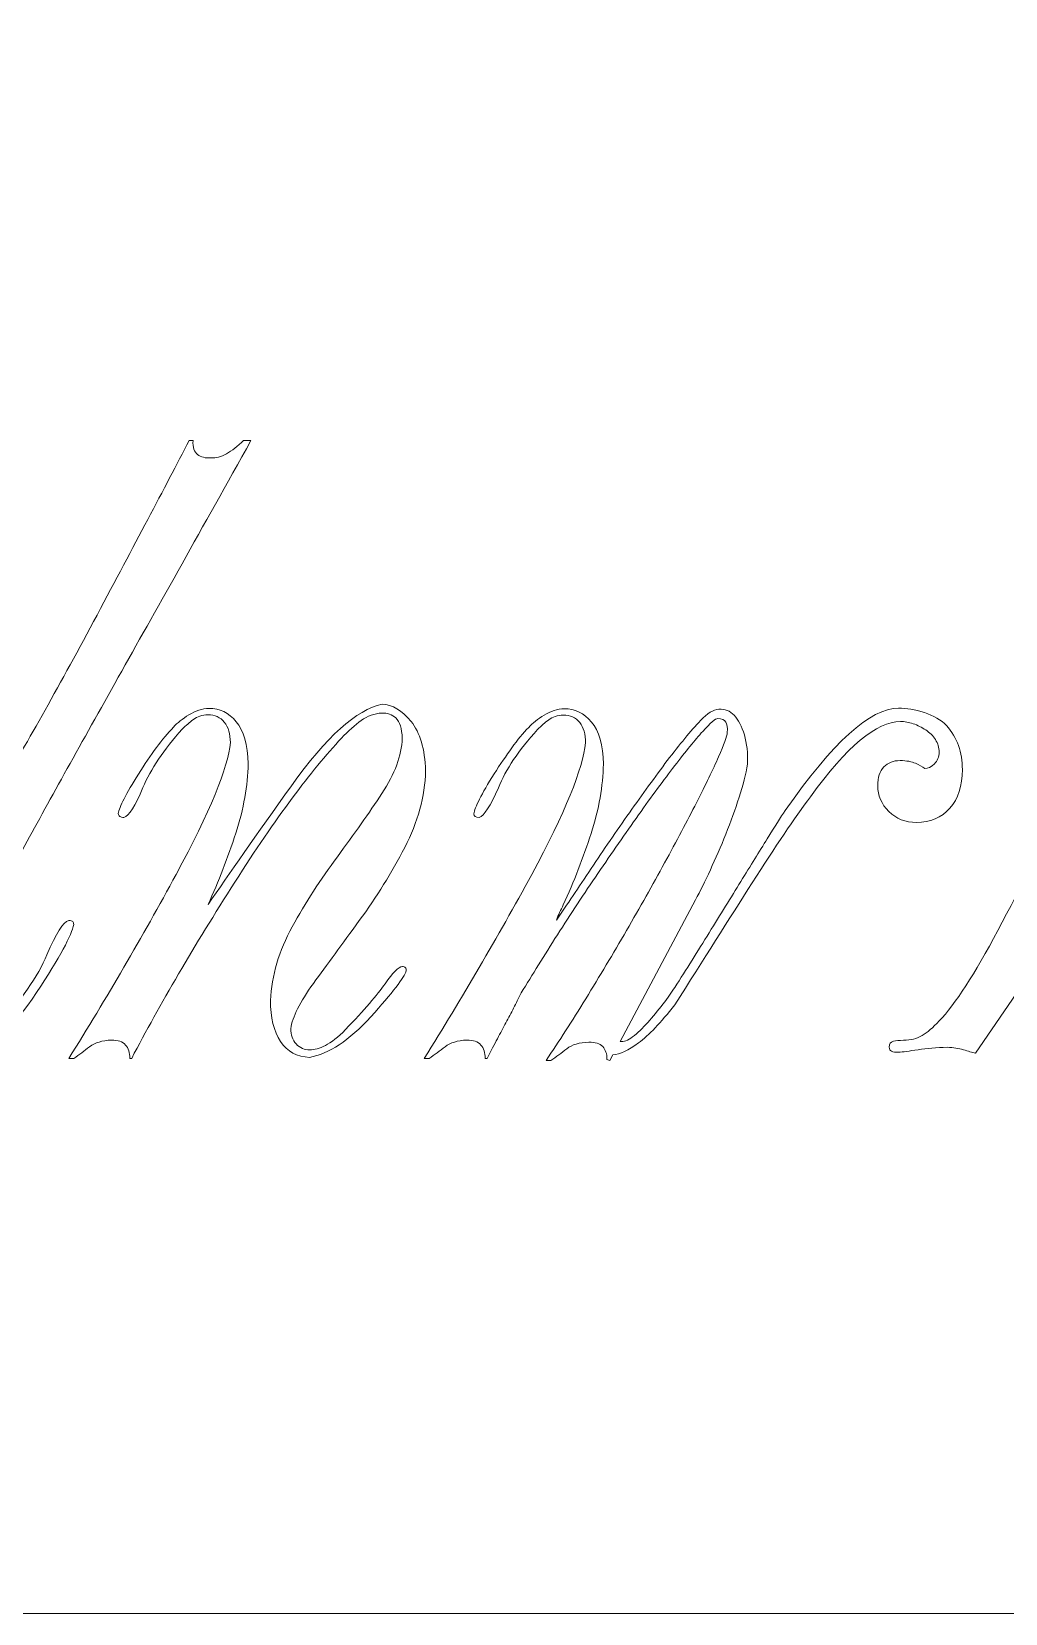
# Model space of a CAD drawing. Header units: centimetres. Extents: x -34.6 to 30.5, y -3.3 to 7.
# Drawn here: x 23.038 to 24.054, y -3.259 to -1.609 of the extents above; entities that cross this region are included whole.
import ezdxf

# ---------------------------------------------------------------- set-up
doc = ezdxf.new("R2010")
doc.units = ezdxf.units.CM
doc.header["$MEASUREMENT"] = 0
doc.layers.add('layer 1', color=7, linetype='Continuous')

msp = doc.modelspace()

# ---------------------------------------------------------------- linework, layer by layer
at = {"layer": 'layer 1', "color": 250, "lineweight": 9}
msp.add_open_spline([(18.65834, 0.04103), (18.65834, 0.04103), (25.86834, 0.04103), (25.86834, 0.04103), (25.86834, 0.04103), (26.72161, 0.04103), (27.41334, -0.6977), (27.41334, -1.60897), (27.41334, -1.60897), (27.41334, -2.52024), (26.72161, -3.25897), (25.86834, -3.25897), (25.86834, -3.25897), (25.86834, -3.25897), (18.65834, -3.25897), (18.65834, -3.25897), (18.65834, -3.25897), (17.80507, -3.25897), (17.11334, -2.52024), (17.11334, -1.60897), (17.11334, -1.60897), (17.11334, -0.6977), (17.80507, 0.04103), (18.65834, 0.04103)], degree=3, knots=[0, 0, 0, 0, 0.1428571, 0.1428571, 0.1428571, 0.1428571, 0.2857143, 0.2857143, 0.2857143, 0.2857143, 0.4285714, 0.4285714, 0.4285714, 0.4285714, 0.5714286, 0.5714286, 0.5714286, 0.5714286, 0.7142857, 0.7142857, 0.7142857, 0.7142857, 1, 1, 1, 1], dxfattribs=at)
at = {"layer": 'layer 1', "color": 242, "lineweight": 9}
for points, knots in [([(23.0006, -2.64844), (23.02688, -2.61986), (23.04452, -2.59429), (23.05386, -2.57189), (23.05386, -2.57189), (23.06321, -2.54949), (23.0708, -2.53767), (23.07662, -2.53626), (23.07662, -2.53626), (23.07874, -2.53626), (23.07997, -2.53661), (23.08068, -2.53731), (23.08068, -2.53731), (23.08138, -2.53802), (23.08173, -2.53908), (23.08173, -2.54049), (23.08173, -2.54049), (23.07997, -2.55107), (23.06709, -2.57471), (23.04293, -2.6114), (23.04293, -2.6114), (23.01894, -2.64809), (22.99513, -2.6689), (22.97167, -2.67366), (22.97167, -2.67366), (22.95756, -2.67331), (22.9475, -2.66696), (22.9415, -2.65479), (22.9415, -2.65479), (22.93533, -2.64262), (22.93233, -2.6278), (22.93233, -2.61016), (22.93233, -2.61016), (22.93269, -2.58953), (22.93568, -2.56942), (22.94115, -2.55001), (22.94115, -2.55001), (22.94662, -2.53061), (22.95174, -2.51333), (22.95614, -2.49816), (22.95614, -2.49816), (22.92898, -2.54049), (22.90023, -2.58035), (22.87007, -2.61739), (22.87007, -2.61739), (22.8399, -2.65461), (22.81204, -2.67437), (22.78646, -2.67684), (22.78646, -2.67684), (22.77058, -2.67613), (22.75859, -2.66767), (22.75065, -2.65161), (22.75065, -2.65161), (22.74271, -2.63539), (22.73883, -2.61545), (22.73883, -2.59164), (22.73883, -2.59164), (22.7443, -2.50909), (22.77358, -2.44189), (22.8265, -2.39021), (22.8265, -2.39021), (22.87959, -2.33852), (22.92369, -2.31171), (22.95932, -2.3096), (22.95932, -2.3096), (22.97378, -2.3103), (22.9856, -2.31542), (22.9946, -2.32494), (22.9946, -2.32494), (23.00377, -2.33429), (23.00853, -2.34734), (23.00889, -2.36392), (23.00889, -2.36392), (23.00889, -2.36392), (23.00483, -2.39797), (23.00483, -2.39797), (23.00483, -2.39797), (23.03376, -2.34981), (23.06745, -2.28966), (23.10608, -2.21752), (23.10608, -2.21752), (23.14471, -2.14538), (23.17663, -2.0847), (23.20221, -2.03549), (23.20221, -2.03549), (23.20221, -2.03549), (23.20626, -2.03549), (23.20626, -2.03549), (23.20626, -2.03549), (23.20591, -2.04272), (23.2075, -2.04766), (23.21103, -2.05013), (23.21103, -2.05013), (23.21438, -2.05277), (23.21914, -2.05401), (23.22549, -2.05366), (23.22549, -2.05366), (23.23025, -2.05401), (23.23555, -2.0526), (23.24119, -2.04942), (23.24119, -2.04942), (23.24683, -2.04625), (23.25283, -2.04166), (23.25901, -2.03549), (23.25901, -2.03549), (23.25901, -2.03549), (23.26677, -2.03549), (23.26677, -2.03549), (23.26677, -2.03549), (23.21579, -2.12668), (23.17081, -2.20694), (23.13183, -2.27608), (23.13183, -2.27608), (23.09302, -2.34523), (23.06004, -2.40432), (23.03323, -2.45353), (23.03323, -2.45353), (23.00624, -2.50257), (22.98595, -2.54243), (22.9722, -2.57294), (22.9722, -2.57294), (22.95844, -2.60364), (22.95121, -2.62533), (22.9505, -2.63803), (22.9505, -2.63803), (22.9505, -2.64491), (22.95209, -2.65109), (22.95509, -2.65655), (22.95509, -2.65655), (22.95826, -2.6622), (22.96338, -2.66502), (22.97061, -2.66537), (22.97061, -2.66537), (22.97449, -2.66537), (22.97872, -2.66431), (22.98331, -2.66202), (22.98331, -2.66202), (22.9879, -2.65973), (22.99372, -2.65532), (23.0006, -2.64844)], [0, 0, 0, 0, 0.0277778, 0.0277778, 0.0277778, 0.0277778, 0.0555556, 0.0555556, 0.0555556, 0.0555556, 0.0833333, 0.0833333, 0.0833333, 0.0833333, 0.1111111, 0.1111111, 0.1111111, 0.1111111, 0.1388889, 0.1388889, 0.1388889, 0.1388889, 0.1666667, 0.1666667, 0.1666667, 0.1666667, 0.1944444, 0.1944444, 0.1944444, 0.1944444, 0.2222222, 0.2222222, 0.2222222, 0.2222222, 0.25, 0.25, 0.25, 0.25, 0.2777778, 0.2777778, 0.2777778, 0.2777778, 0.3055556, 0.3055556, 0.3055556, 0.3055556, 0.3333333, 0.3333333, 0.3333333, 0.3333333, 0.3611111, 0.3611111, 0.3611111, 0.3611111, 0.3888889, 0.3888889, 0.3888889, 0.3888889, 0.4166667, 0.4166667, 0.4166667, 0.4166667, 0.4444444, 0.4444444, 0.4444444, 0.4444444, 0.4722222, 0.4722222, 0.4722222, 0.4722222, 0.5, 0.5, 0.5, 0.5, 0.5277778, 0.5277778, 0.5277778, 0.5277778, 0.5555556, 0.5555556, 0.5555556, 0.5555556, 0.5833333, 0.5833333, 0.5833333, 0.5833333, 0.6111111, 0.6111111, 0.6111111, 0.6111111, 0.6388889, 0.6388889, 0.6388889, 0.6388889, 0.6666667, 0.6666667, 0.6666667, 0.6666667, 0.6944444, 0.6944444, 0.6944444, 0.6944444, 0.7222222, 0.7222222, 0.7222222, 0.7222222, 0.75, 0.75, 0.75, 0.75, 0.7777778, 0.7777778, 0.7777778, 0.7777778, 0.8055556, 0.8055556, 0.8055556, 0.8055556, 0.8333333, 0.8333333, 0.8333333, 0.8333333, 0.8611111, 0.8611111, 0.8611111, 0.8611111, 0.8888889, 0.8888889, 0.8888889, 0.8888889, 0.9166667, 0.9166667, 0.9166667, 0.9166667, 0.9444444, 0.9444444, 0.9444444, 0.9444444, 1, 1, 1, 1]), ([(24.06969, -2.60611), (24.06969, -2.60611), (24.02277, -2.67472), (24.02277, -2.67472), (24.02277, -2.67472), (24.01924, -2.67384), (24.01518, -2.6726), (24.01025, -2.67102), (24.01025, -2.67102), (24.00548, -2.66961), (23.99984, -2.66872), (23.99331, -2.66837), (23.99331, -2.66837), (23.9822, -2.66872), (23.97215, -2.66961), (23.96297, -2.67102), (23.96297, -2.67102), (23.9538, -2.67243), (23.9471, -2.67331), (23.94251, -2.67366), (23.94251, -2.67366), (23.93951, -2.67366), (23.93704, -2.67331), (23.93528, -2.6726), (23.93528, -2.6726), (23.93369, -2.6719), (23.93281, -2.67049), (23.93281, -2.66837), (23.93281, -2.66837), (23.93281, -2.66484), (23.93422, -2.6629), (23.93722, -2.6622), (23.93722, -2.6622), (23.94004, -2.66149), (23.94357, -2.66114), (23.9478, -2.66114), (23.9478, -2.66114), (23.95539, -2.66114), (23.96174, -2.65955), (23.96721, -2.6562), (23.96721, -2.6562), (23.9725, -2.65303), (23.9785, -2.64791), (23.98502, -2.64103), (23.98502, -2.64103), (24.00178, -2.62339), (24.02224, -2.59199), (24.04623, -2.54666), (24.04623, -2.54666), (24.07022, -2.50133), (24.0965, -2.45071), (24.12507, -2.39479), (24.12507, -2.39479), (24.15365, -2.33905), (24.18258, -2.28578), (24.21186, -2.23481), (24.21186, -2.23481), (24.24114, -2.18401), (24.26918, -2.14414), (24.296, -2.11521), (24.296, -2.11521), (24.32228, -2.08929), (24.3505, -2.07024), (24.38102, -2.05771), (24.38102, -2.05771), (24.41153, -2.04536), (24.44399, -2.03901), (24.47856, -2.03866), (24.47856, -2.03866), (24.52195, -2.04007), (24.55335, -2.04819), (24.5731, -2.063), (24.5731, -2.063), (24.59268, -2.07764), (24.60256, -2.0937), (24.60256, -2.11098), (24.60256, -2.11098), (24.60185, -2.12298), (24.59815, -2.13232), (24.59162, -2.13903), (24.59162, -2.13903), (24.5851, -2.14573), (24.57698, -2.14891), (24.56746, -2.14855), (24.56746, -2.14855), (24.55776, -2.14891), (24.55017, -2.14679), (24.5447, -2.14185), (24.5447, -2.14185), (24.53906, -2.13709), (24.53659, -2.13021), (24.53694, -2.12121), (24.53694, -2.12121), (24.5373, -2.11169), (24.54029, -2.10498), (24.54594, -2.1011), (24.54594, -2.1011), (24.55158, -2.0974), (24.55493, -2.09211), (24.55599, -2.08558), (24.55599, -2.08558), (24.55564, -2.07711), (24.55, -2.06882), (24.53924, -2.06106), (24.53924, -2.06106), (24.5283, -2.0533), (24.51207, -2.04925), (24.49038, -2.04854), (24.49038, -2.04854), (24.46392, -2.04854), (24.44028, -2.05295), (24.41982, -2.06195), (24.41982, -2.06195), (24.39936, -2.07076), (24.3789, -2.08523), (24.35861, -2.10534), (24.35861, -2.10534), (24.34239, -2.12245), (24.32545, -2.14379), (24.30764, -2.16901), (24.30764, -2.16901), (24.29, -2.19424), (24.27183, -2.22387), (24.25313, -2.25774), (24.25313, -2.25774), (24.23461, -2.29178), (24.21433, -2.32953), (24.19246, -2.37116), (24.19246, -2.37116), (24.17058, -2.41278), (24.14659, -2.45882), (24.12031, -2.50892), (24.12031, -2.50892), (24.16582, -2.44841), (24.20339, -2.40061), (24.23302, -2.36551), (24.23302, -2.36551), (24.26266, -2.33059), (24.2907, -2.31259), (24.31734, -2.31154), (24.31734, -2.31154), (24.3341, -2.31224), (24.34732, -2.31983), (24.35685, -2.33429), (24.35685, -2.33429), (24.3662, -2.34875), (24.37096, -2.36833), (24.37096, -2.39268), (24.37096, -2.39268), (24.36655, -2.46852), (24.33621, -2.53326), (24.28012, -2.58723), (24.28012, -2.58723), (24.22385, -2.64103), (24.169, -2.66908), (24.1152, -2.67155), (24.1152, -2.67155), (24.09526, -2.67084), (24.08186, -2.66608), (24.07516, -2.65708), (24.07516, -2.65708), (24.06845, -2.64809), (24.06545, -2.63891), (24.06616, -2.62921), (24.06616, -2.62921), (24.06616, -2.62921), (24.06969, -2.60611), (24.06969, -2.60611)], [0, 0, 0, 0, 0.0232558, 0.0232558, 0.0232558, 0.0232558, 0.0465116, 0.0465116, 0.0465116, 0.0465116, 0.0697674, 0.0697674, 0.0697674, 0.0697674, 0.0930233, 0.0930233, 0.0930233, 0.0930233, 0.1162791, 0.1162791, 0.1162791, 0.1162791, 0.1395349, 0.1395349, 0.1395349, 0.1395349, 0.1627907, 0.1627907, 0.1627907, 0.1627907, 0.1860465, 0.1860465, 0.1860465, 0.1860465, 0.2093023, 0.2093023, 0.2093023, 0.2093023, 0.2325581, 0.2325581, 0.2325581, 0.2325581, 0.255814, 0.255814, 0.255814, 0.255814, 0.2790698, 0.2790698, 0.2790698, 0.2790698, 0.3023256, 0.3023256, 0.3023256, 0.3023256, 0.3255814, 0.3255814, 0.3255814, 0.3255814, 0.3488372, 0.3488372, 0.3488372, 0.3488372, 0.372093, 0.372093, 0.372093, 0.372093, 0.3953488, 0.3953488, 0.3953488, 0.3953488, 0.4186047, 0.4186047, 0.4186047, 0.4186047, 0.4418605, 0.4418605, 0.4418605, 0.4418605, 0.4651163, 0.4651163, 0.4651163, 0.4651163, 0.4883721, 0.4883721, 0.4883721, 0.4883721, 0.5116279, 0.5116279, 0.5116279, 0.5116279, 0.5348837, 0.5348837, 0.5348837, 0.5348837, 0.5581395, 0.5581395, 0.5581395, 0.5581395, 0.5813953, 0.5813953, 0.5813953, 0.5813953, 0.6046512, 0.6046512, 0.6046512, 0.6046512, 0.627907, 0.627907, 0.627907, 0.627907, 0.6511628, 0.6511628, 0.6511628, 0.6511628, 0.6744186, 0.6744186, 0.6744186, 0.6744186, 0.6976744, 0.6976744, 0.6976744, 0.6976744, 0.7209302, 0.7209302, 0.7209302, 0.7209302, 0.744186, 0.744186, 0.744186, 0.744186, 0.7674419, 0.7674419, 0.7674419, 0.7674419, 0.7906977, 0.7906977, 0.7906977, 0.7906977, 0.8139535, 0.8139535, 0.8139535, 0.8139535, 0.8372093, 0.8372093, 0.8372093, 0.8372093, 0.8604651, 0.8604651, 0.8604651, 0.8604651, 0.8837209, 0.8837209, 0.8837209, 0.8837209, 0.9069767, 0.9069767, 0.9069767, 0.9069767, 0.9302326, 0.9302326, 0.9302326, 0.9302326, 0.9534884, 0.9534884, 0.9534884, 0.9534884, 1, 1, 1, 1]), ([(23.42887, -2.58847), (23.42675, -2.5957), (23.4144, -2.61175), (23.39183, -2.63662), (23.39183, -2.63662), (23.36925, -2.66132), (23.3479, -2.67543), (23.32797, -2.67895), (23.32797, -2.67895), (23.31474, -2.6786), (23.30469, -2.67313), (23.29763, -2.66237), (23.29763, -2.66237), (23.29058, -2.65179), (23.28705, -2.6375), (23.28705, -2.61951), (23.28705, -2.61951), (23.28846, -2.59341), (23.29605, -2.56783), (23.3098, -2.54278), (23.3098, -2.54278), (23.32356, -2.51774), (23.33926, -2.49339), (23.3569, -2.46976), (23.3569, -2.46976), (23.37454, -2.44594), (23.39006, -2.4239), (23.40347, -2.40361), (23.40347, -2.40361), (23.41687, -2.38315), (23.42393, -2.3641), (23.42463, -2.34611), (23.42463, -2.34611), (23.42428, -2.33588), (23.42199, -2.32882), (23.41793, -2.32494), (23.41793, -2.32494), (23.41387, -2.32124), (23.40894, -2.31947), (23.40347, -2.31983), (23.40347, -2.31983), (23.39553, -2.32018), (23.3883, -2.32283), (23.38177, -2.32759), (23.38177, -2.32759), (23.37525, -2.33235), (23.36837, -2.33852), (23.36113, -2.34611), (23.36113, -2.34611), (23.32956, -2.37962), (23.29252, -2.42954), (23.25001, -2.49604), (23.25001, -2.49604), (23.2075, -2.56254), (23.17152, -2.62392), (23.14223, -2.68001), (23.14223, -2.68001), (23.14223, -2.68001), (23.14029, -2.68001), (23.14029, -2.68001), (23.14029, -2.68001), (23.14029, -2.67419), (23.13871, -2.66943), (23.13588, -2.66608), (23.13588, -2.66608), (23.13289, -2.66255), (23.12795, -2.66096), (23.12107, -2.66096), (23.12107, -2.66096), (23.11154, -2.66132), (23.10396, -2.66361), (23.09831, -2.66784), (23.09831, -2.66784), (23.09285, -2.67225), (23.08738, -2.67631), (23.08191, -2.68001), (23.08191, -2.68001), (23.08191, -2.68001), (23.07662, -2.68001), (23.07662, -2.68001), (23.07662, -2.68001), (23.11595, -2.61722), (23.15335, -2.55337), (23.18863, -2.4881), (23.18863, -2.4881), (23.2239, -2.42301), (23.24278, -2.37715), (23.24525, -2.35052), (23.24525, -2.35052), (23.24525, -2.3417), (23.24313, -2.33447), (23.2389, -2.32935), (23.2389, -2.32935), (23.23484, -2.32424), (23.22919, -2.32159), (23.22196, -2.32159), (23.22196, -2.32159), (23.21579, -2.32194), (23.21067, -2.32353), (23.20662, -2.32653), (23.20662, -2.32653), (23.20274, -2.32953), (23.19886, -2.33288), (23.19498, -2.33658), (23.19498, -2.33658), (23.17575, -2.35793), (23.16199, -2.37839), (23.15388, -2.39761), (23.15388, -2.39761), (23.14594, -2.41702), (23.13924, -2.42725), (23.13412, -2.42866), (23.13412, -2.42866), (23.13236, -2.42866), (23.13095, -2.42831), (23.12989, -2.4276), (23.12989, -2.4276), (23.12883, -2.42689), (23.1283, -2.42584), (23.1283, -2.4246), (23.1283, -2.4246), (23.12936, -2.41772), (23.13641, -2.40396), (23.14929, -2.3835), (23.14929, -2.3835), (23.16217, -2.36287), (23.17434, -2.34664), (23.1858, -2.33447), (23.1858, -2.33447), (23.18986, -2.33006), (23.19533, -2.32582), (23.20203, -2.32159), (23.20203, -2.32159), (23.20873, -2.31753), (23.21579, -2.31524), (23.22302, -2.31489), (23.22302, -2.31489), (23.23396, -2.31489), (23.24348, -2.31947), (23.25142, -2.32882), (23.25142, -2.32882), (23.25936, -2.33817), (23.26341, -2.35281), (23.26377, -2.37274), (23.26377, -2.37274), (23.26341, -2.3955), (23.25918, -2.41966), (23.25089, -2.44524), (23.25089, -2.44524), (23.2426, -2.47064), (23.2329, -2.49551), (23.22196, -2.51968), (23.22196, -2.51968), (23.24331, -2.48828), (23.27223, -2.447), (23.30892, -2.39567), (23.30892, -2.39567), (23.34561, -2.34452), (23.37701, -2.31612), (23.40364, -2.31065), (23.40364, -2.31065), (23.41423, -2.31101), (23.42428, -2.317), (23.43381, -2.32847), (23.43381, -2.32847), (23.44315, -2.34011), (23.44827, -2.35722), (23.44898, -2.37998), (23.44898, -2.37998), (23.44827, -2.40696), (23.44104, -2.4336), (23.42728, -2.45988), (23.42728, -2.45988), (23.41352, -2.48634), (23.39782, -2.51174), (23.37983, -2.53626), (23.37983, -2.53626), (23.36202, -2.5606), (23.34596, -2.58265), (23.33185, -2.60187), (23.33185, -2.60187), (23.31792, -2.62128), (23.30998, -2.63697), (23.30822, -2.64897), (23.30822, -2.64897), (23.30822, -2.65549), (23.31016, -2.66079), (23.31386, -2.66502), (23.31386, -2.66502), (23.31774, -2.66908), (23.3225, -2.67119), (23.32833, -2.67119), (23.32833, -2.67119), (23.33274, -2.67119), (23.3382, -2.66961), (23.34438, -2.66661), (23.34438, -2.66661), (23.35055, -2.66343), (23.35761, -2.65796), (23.36537, -2.65003), (23.36537, -2.65003), (23.38512, -2.62957), (23.3987, -2.61369), (23.40664, -2.60223), (23.40664, -2.60223), (23.41458, -2.59058), (23.42058, -2.58459), (23.42481, -2.58423), (23.42481, -2.58423), (23.42605, -2.58423), (23.4271, -2.58459), (23.42781, -2.58529), (23.42781, -2.58529), (23.42851, -2.586), (23.42887, -2.58706), (23.42887, -2.58847)], [0, 0, 0, 0, 0.0181818, 0.0181818, 0.0181818, 0.0181818, 0.0363636, 0.0363636, 0.0363636, 0.0363636, 0.0545455, 0.0545455, 0.0545455, 0.0545455, 0.0727273, 0.0727273, 0.0727273, 0.0727273, 0.0909091, 0.0909091, 0.0909091, 0.0909091, 0.1090909, 0.1090909, 0.1090909, 0.1090909, 0.1272727, 0.1272727, 0.1272727, 0.1272727, 0.1454545, 0.1454545, 0.1454545, 0.1454545, 0.1636364, 0.1636364, 0.1636364, 0.1636364, 0.1818182, 0.1818182, 0.1818182, 0.1818182, 0.2, 0.2, 0.2, 0.2, 0.2181818, 0.2181818, 0.2181818, 0.2181818, 0.2363636, 0.2363636, 0.2363636, 0.2363636, 0.2545455, 0.2545455, 0.2545455, 0.2545455, 0.2727273, 0.2727273, 0.2727273, 0.2727273, 0.2909091, 0.2909091, 0.2909091, 0.2909091, 0.3090909, 0.3090909, 0.3090909, 0.3090909, 0.3272727, 0.3272727, 0.3272727, 0.3272727, 0.3454545, 0.3454545, 0.3454545, 0.3454545, 0.3636364, 0.3636364, 0.3636364, 0.3636364, 0.3818182, 0.3818182, 0.3818182, 0.3818182, 0.4, 0.4, 0.4, 0.4, 0.4181818, 0.4181818, 0.4181818, 0.4181818, 0.4363636, 0.4363636, 0.4363636, 0.4363636, 0.4545455, 0.4545455, 0.4545455, 0.4545455, 0.4727273, 0.4727273, 0.4727273, 0.4727273, 0.4909091, 0.4909091, 0.4909091, 0.4909091, 0.5090909, 0.5090909, 0.5090909, 0.5090909, 0.5272727, 0.5272727, 0.5272727, 0.5272727, 0.5454545, 0.5454545, 0.5454545, 0.5454545, 0.5636364, 0.5636364, 0.5636364, 0.5636364, 0.5818182, 0.5818182, 0.5818182, 0.5818182, 0.6, 0.6, 0.6, 0.6, 0.6181818, 0.6181818, 0.6181818, 0.6181818, 0.6363636, 0.6363636, 0.6363636, 0.6363636, 0.6545455, 0.6545455, 0.6545455, 0.6545455, 0.6727273, 0.6727273, 0.6727273, 0.6727273, 0.6909091, 0.6909091, 0.6909091, 0.6909091, 0.7090909, 0.7090909, 0.7090909, 0.7090909, 0.7272727, 0.7272727, 0.7272727, 0.7272727, 0.7454545, 0.7454545, 0.7454545, 0.7454545, 0.7636364, 0.7636364, 0.7636364, 0.7636364, 0.7818182, 0.7818182, 0.7818182, 0.7818182, 0.8, 0.8, 0.8, 0.8, 0.8181818, 0.8181818, 0.8181818, 0.8181818, 0.8363636, 0.8363636, 0.8363636, 0.8363636, 0.8545455, 0.8545455, 0.8545455, 0.8545455, 0.8727273, 0.8727273, 0.8727273, 0.8727273, 0.8909091, 0.8909091, 0.8909091, 0.8909091, 0.9090909, 0.9090909, 0.9090909, 0.9090909, 0.9272727, 0.9272727, 0.9272727, 0.9272727, 0.9454545, 0.9454545, 0.9454545, 0.9454545, 0.9636364, 0.9636364, 0.9636364, 0.9636364, 1, 1, 1, 1]), ([(23.94463, -2.32865), (23.91993, -2.32865), (23.88854, -2.35475), (23.85061, -2.40714), (23.85061, -2.40714), (23.83403, -2.42919), (23.81392, -2.45917), (23.78994, -2.49674), (23.78994, -2.49674), (23.76595, -2.53449), (23.73896, -2.577), (23.70897, -2.62427), (23.70897, -2.62427), (23.69451, -2.64279), (23.68199, -2.65602), (23.67123, -2.66379), (23.67123, -2.66379), (23.66064, -2.67155), (23.65165, -2.67578), (23.64441, -2.67631), (23.64441, -2.67631), (23.64441, -2.67631), (23.64142, -2.68213), (23.64142, -2.68213), (23.64142, -2.68213), (23.64142, -2.68213), (23.63824, -2.68107), (23.63824, -2.68107), (23.63824, -2.68107), (23.63824, -2.67525), (23.63683, -2.67084), (23.63383, -2.66767), (23.63383, -2.66767), (23.63083, -2.66449), (23.62607, -2.66308), (23.61919, -2.66308), (23.61919, -2.66308), (23.60949, -2.66343), (23.6019, -2.66573), (23.59644, -2.66996), (23.59644, -2.66996), (23.59079, -2.67437), (23.58532, -2.67843), (23.57986, -2.68213), (23.57986, -2.68213), (23.57986, -2.68213), (23.57474, -2.68213), (23.57474, -2.68213), (23.57474, -2.68213), (23.58815, -2.66237), (23.6019, -2.64103), (23.61619, -2.61775), (23.61619, -2.61775), (23.63048, -2.59446), (23.64477, -2.57083), (23.6587, -2.54666), (23.6587, -2.54666), (23.67264, -2.5225), (23.68587, -2.49904), (23.69839, -2.47611), (23.69839, -2.47611), (23.71091, -2.45318), (23.72203, -2.43236), (23.73173, -2.41331), (23.73173, -2.41331), (23.74143, -2.39444), (23.74901, -2.37856), (23.75483, -2.36551), (23.75483, -2.36551), (23.76048, -2.35263), (23.76348, -2.34417), (23.76383, -2.33993), (23.76383, -2.33993), (23.76418, -2.33517), (23.76365, -2.33147), (23.76224, -2.32918), (23.76224, -2.32918), (23.76083, -2.32671), (23.75819, -2.32547), (23.75395, -2.32547), (23.75395, -2.32547), (23.75148, -2.32547), (23.74637, -2.33006), (23.73825, -2.33888), (23.73825, -2.33888), (23.73014, -2.34787), (23.72044, -2.35987), (23.70897, -2.37468), (23.70897, -2.37468), (23.69768, -2.3895), (23.68516, -2.40661), (23.67123, -2.42601), (23.67123, -2.42601), (23.65747, -2.44542), (23.64336, -2.46588), (23.62889, -2.48704), (23.62889, -2.48704), (23.61443, -2.50821), (23.60032, -2.52955), (23.58656, -2.55107), (23.58656, -2.55107), (23.5728, -2.57259), (23.56028, -2.59288), (23.54881, -2.61175), (23.54881, -2.61175), (23.54599, -2.61739), (23.54334, -2.62251), (23.54087, -2.62763), (23.54087, -2.62763), (23.53823, -2.63256), (23.53558, -2.63768), (23.53276, -2.64279), (23.53276, -2.64279), (23.53011, -2.64791), (23.52712, -2.65355), (23.52394, -2.65955), (23.52394, -2.65955), (23.52094, -2.66555), (23.51724, -2.67243), (23.51318, -2.68001), (23.51318, -2.68001), (23.51318, -2.68001), (23.51106, -2.68001), (23.51106, -2.68001), (23.51106, -2.68001), (23.51106, -2.67419), (23.50965, -2.66943), (23.50665, -2.66608), (23.50665, -2.66608), (23.50383, -2.66255), (23.49889, -2.66096), (23.49201, -2.66096), (23.49201, -2.66096), (23.48231, -2.66132), (23.47473, -2.66361), (23.46926, -2.66784), (23.46926, -2.66784), (23.46379, -2.67225), (23.45815, -2.67631), (23.45268, -2.68001), (23.45268, -2.68001), (23.45268, -2.68001), (23.44756, -2.68001), (23.44756, -2.68001), (23.44756, -2.68001), (23.46714, -2.64862), (23.48637, -2.61704), (23.50489, -2.58512), (23.50489, -2.58512), (23.52359, -2.55337), (23.54176, -2.52109), (23.55975, -2.48828), (23.55975, -2.48828), (23.5945, -2.42354), (23.61319, -2.37768), (23.61602, -2.35087), (23.61602, -2.35087), (23.61602, -2.34188), (23.6139, -2.33482), (23.60984, -2.3297), (23.60984, -2.3297), (23.60561, -2.32441), (23.59996, -2.32194), (23.59273, -2.32194), (23.59273, -2.32194), (23.58656, -2.3223), (23.58144, -2.32388), (23.57756, -2.32688), (23.57756, -2.32688), (23.57351, -2.3297), (23.56963, -2.33306), (23.56592, -2.33694), (23.56592, -2.33694), (23.54617, -2.35863), (23.53258, -2.37892), (23.525, -2.39779), (23.525, -2.39779), (23.51671, -2.41684), (23.51001, -2.42707), (23.50489, -2.42883), (23.50489, -2.42883), (23.50119, -2.42883), (23.49925, -2.42742), (23.49925, -2.42478), (23.49925, -2.42478), (23.5003, -2.41825), (23.50736, -2.40432), (23.52041, -2.38333), (23.52041, -2.38333), (23.52694, -2.37345), (23.53311, -2.36428), (23.53893, -2.35599), (23.53893, -2.35599), (23.54493, -2.3477), (23.55075, -2.34064), (23.55657, -2.33482), (23.55657, -2.33482), (23.56063, -2.33041), (23.5661, -2.326), (23.5728, -2.32194), (23.5728, -2.32194), (23.5795, -2.31771), (23.58656, -2.31559), (23.59379, -2.31524), (23.59379, -2.31524), (23.60473, -2.31524), (23.61425, -2.31983), (23.62219, -2.32918), (23.62219, -2.32918), (23.63013, -2.33835), (23.63418, -2.35299), (23.63454, -2.3731), (23.63454, -2.3731), (23.63418, -2.39585), (23.62995, -2.41984), (23.62166, -2.44542), (23.62166, -2.44542), (23.61337, -2.47082), (23.60385, -2.49569), (23.59273, -2.51985), (23.59273, -2.51985), (23.59132, -2.5225), (23.59009, -2.52532), (23.58885, -2.52779), (23.58885, -2.52779), (23.58762, -2.53044), (23.58656, -2.53308), (23.5855, -2.5359), (23.5855, -2.5359), (23.59661, -2.51968), (23.60861, -2.50168), (23.62166, -2.4821), (23.62166, -2.4821), (23.63471, -2.46253), (23.64812, -2.44295), (23.6617, -2.42372), (23.6617, -2.42372), (23.67528, -2.40449), (23.68851, -2.38633), (23.70121, -2.36939), (23.70121, -2.36939), (23.71409, -2.35263), (23.72555, -2.33852), (23.73596, -2.32759), (23.73596, -2.32759), (23.74284, -2.32), (23.74919, -2.31612), (23.75519, -2.31577), (23.75519, -2.31577), (23.76136, -2.31542), (23.76648, -2.31753), (23.77106, -2.32212), (23.77106, -2.32212), (23.77547, -2.32688), (23.779, -2.33358), (23.78165, -2.34258), (23.78165, -2.34258), (23.78429, -2.35158), (23.78535, -2.36163), (23.785, -2.3731), (23.785, -2.3731), (23.78323, -2.38333), (23.78041, -2.39497), (23.77618, -2.40767), (23.77618, -2.40767), (23.77212, -2.42037), (23.76736, -2.43324), (23.76224, -2.44612), (23.76224, -2.44612), (23.75713, -2.45917), (23.75166, -2.47152), (23.74619, -2.48334), (23.74619, -2.48334), (23.74072, -2.49533), (23.73561, -2.50574), (23.73067, -2.51474), (23.73067, -2.51474), (23.73067, -2.51474), (23.65218, -2.66237), (23.65218, -2.66237), (23.65218, -2.66237), (23.6557, -2.66308), (23.65994, -2.66149), (23.66505, -2.65761), (23.66505, -2.65761), (23.67034, -2.65355), (23.67546, -2.64862), (23.68093, -2.64262), (23.68093, -2.64262), (23.68622, -2.63644), (23.69151, -2.63009), (23.69663, -2.62339), (23.69663, -2.62339), (23.70174, -2.61669), (23.70597, -2.61087), (23.70897, -2.60611), (23.70897, -2.60611), (23.72114, -2.58723), (23.73296, -2.56818), (23.74496, -2.54896), (23.74496, -2.54896), (23.75677, -2.52991), (23.76789, -2.51209), (23.77794, -2.49551), (23.77794, -2.49551), (23.78817, -2.47893), (23.79734, -2.46411), (23.80546, -2.45106), (23.80546, -2.45106), (23.81357, -2.43801), (23.81975, -2.42813), (23.82433, -2.4216), (23.82433, -2.4216), (23.8739, -2.35034), (23.91323, -2.31471), (23.94251, -2.31471), (23.94251, -2.31471), (23.9508, -2.31471), (23.9598, -2.31612), (23.9695, -2.3193), (23.9695, -2.3193), (23.97902, -2.32247), (23.98679, -2.32688), (23.99278, -2.3327), (23.99278, -2.3327), (24.00372, -2.34558), (24.00919, -2.36075), (24.00919, -2.37874), (24.00919, -2.37874), (24.00919, -2.39567), (24.00495, -2.40908), (23.99613, -2.41896), (23.99613, -2.41896), (23.98732, -2.42901), (23.97567, -2.43395), (23.96121, -2.43395), (23.96121, -2.43395), (23.94974, -2.43395), (23.94022, -2.43007), (23.93246, -2.42248), (23.93246, -2.42248), (23.9247, -2.41472), (23.92082, -2.40573), (23.92082, -2.39585), (23.92082, -2.39585), (23.92082, -2.38685), (23.92311, -2.38015), (23.92734, -2.37592), (23.92734, -2.37592), (23.93158, -2.37151), (23.93722, -2.36939), (23.9441, -2.36939), (23.9441, -2.36939), (23.95098, -2.36939), (23.95645, -2.37045), (23.96015, -2.37221), (23.96015, -2.37221), (23.96403, -2.37415), (23.96721, -2.37592), (23.97003, -2.37768), (23.97003, -2.37768), (23.97338, -2.37768), (23.97673, -2.37609), (23.98008, -2.37274), (23.98008, -2.37274), (23.98326, -2.36957), (23.98502, -2.36551), (23.98502, -2.36057), (23.98502, -2.36057), (23.98502, -2.35581), (23.98361, -2.3514), (23.98114, -2.34752), (23.98114, -2.34752), (23.9785, -2.34346), (23.97514, -2.34011), (23.97109, -2.33747), (23.97109, -2.33747), (23.96685, -2.33464), (23.96244, -2.33253), (23.95786, -2.33094), (23.95786, -2.33094), (23.95327, -2.32935), (23.94886, -2.32865), (23.94463, -2.32865)], [0, 0, 0, 0, 0.0103093, 0.0103093, 0.0103093, 0.0103093, 0.0206186, 0.0206186, 0.0206186, 0.0206186, 0.0309278, 0.0309278, 0.0309278, 0.0309278, 0.0412371, 0.0412371, 0.0412371, 0.0412371, 0.0515464, 0.0515464, 0.0515464, 0.0515464, 0.0618557, 0.0618557, 0.0618557, 0.0618557, 0.0721649, 0.0721649, 0.0721649, 0.0721649, 0.0824742, 0.0824742, 0.0824742, 0.0824742, 0.0927835, 0.0927835, 0.0927835, 0.0927835, 0.1030928, 0.1030928, 0.1030928, 0.1030928, 0.1134021, 0.1134021, 0.1134021, 0.1134021, 0.1237113, 0.1237113, 0.1237113, 0.1237113, 0.1340206, 0.1340206, 0.1340206, 0.1340206, 0.1443299, 0.1443299, 0.1443299, 0.1443299, 0.1546392, 0.1546392, 0.1546392, 0.1546392, 0.1649485, 0.1649485, 0.1649485, 0.1649485, 0.1752577, 0.1752577, 0.1752577, 0.1752577, 0.185567, 0.185567, 0.185567, 0.185567, 0.1958763, 0.1958763, 0.1958763, 0.1958763, 0.2061856, 0.2061856, 0.2061856, 0.2061856, 0.2164948, 0.2164948, 0.2164948, 0.2164948, 0.2268041, 0.2268041, 0.2268041, 0.2268041, 0.2371134, 0.2371134, 0.2371134, 0.2371134, 0.2474227, 0.2474227, 0.2474227, 0.2474227, 0.257732, 0.257732, 0.257732, 0.257732, 0.2680412, 0.2680412, 0.2680412, 0.2680412, 0.2783505, 0.2783505, 0.2783505, 0.2783505, 0.2886598, 0.2886598, 0.2886598, 0.2886598, 0.2989691, 0.2989691, 0.2989691, 0.2989691, 0.3092784, 0.3092784, 0.3092784, 0.3092784, 0.3195876, 0.3195876, 0.3195876, 0.3195876, 0.3298969, 0.3298969, 0.3298969, 0.3298969, 0.3402062, 0.3402062, 0.3402062, 0.3402062, 0.3505155, 0.3505155, 0.3505155, 0.3505155, 0.3608247, 0.3608247, 0.3608247, 0.3608247, 0.371134, 0.371134, 0.371134, 0.371134, 0.3814433, 0.3814433, 0.3814433, 0.3814433, 0.3917526, 0.3917526, 0.3917526, 0.3917526, 0.4020619, 0.4020619, 0.4020619, 0.4020619, 0.4123711, 0.4123711, 0.4123711, 0.4123711, 0.4226804, 0.4226804, 0.4226804, 0.4226804, 0.4329897, 0.4329897, 0.4329897, 0.4329897, 0.443299, 0.443299, 0.443299, 0.443299, 0.4536082, 0.4536082, 0.4536082, 0.4536082, 0.4639175, 0.4639175, 0.4639175, 0.4639175, 0.4742268, 0.4742268, 0.4742268, 0.4742268, 0.4845361, 0.4845361, 0.4845361, 0.4845361, 0.4948454, 0.4948454, 0.4948454, 0.4948454, 0.5051546, 0.5051546, 0.5051546, 0.5051546, 0.5154639, 0.5154639, 0.5154639, 0.5154639, 0.5257732, 0.5257732, 0.5257732, 0.5257732, 0.5360825, 0.5360825, 0.5360825, 0.5360825, 0.5463918, 0.5463918, 0.5463918, 0.5463918, 0.556701, 0.556701, 0.556701, 0.556701, 0.5670103, 0.5670103, 0.5670103, 0.5670103, 0.5773196, 0.5773196, 0.5773196, 0.5773196, 0.5876289, 0.5876289, 0.5876289, 0.5876289, 0.5979381, 0.5979381, 0.5979381, 0.5979381, 0.6082474, 0.6082474, 0.6082474, 0.6082474, 0.6185567, 0.6185567, 0.6185567, 0.6185567, 0.628866, 0.628866, 0.628866, 0.628866, 0.6391753, 0.6391753, 0.6391753, 0.6391753, 0.6494845, 0.6494845, 0.6494845, 0.6494845, 0.6597938, 0.6597938, 0.6597938, 0.6597938, 0.6701031, 0.6701031, 0.6701031, 0.6701031, 0.6804124, 0.6804124, 0.6804124, 0.6804124, 0.6907216, 0.6907216, 0.6907216, 0.6907216, 0.7010309, 0.7010309, 0.7010309, 0.7010309, 0.7113402, 0.7113402, 0.7113402, 0.7113402, 0.7216495, 0.7216495, 0.7216495, 0.7216495, 0.7319588, 0.7319588, 0.7319588, 0.7319588, 0.742268, 0.742268, 0.742268, 0.742268, 0.7525773, 0.7525773, 0.7525773, 0.7525773, 0.7628866, 0.7628866, 0.7628866, 0.7628866, 0.7731959, 0.7731959, 0.7731959, 0.7731959, 0.7835052, 0.7835052, 0.7835052, 0.7835052, 0.7938144, 0.7938144, 0.7938144, 0.7938144, 0.8041237, 0.8041237, 0.8041237, 0.8041237, 0.814433, 0.814433, 0.814433, 0.814433, 0.8247423, 0.8247423, 0.8247423, 0.8247423, 0.8350515, 0.8350515, 0.8350515, 0.8350515, 0.8453608, 0.8453608, 0.8453608, 0.8453608, 0.8556701, 0.8556701, 0.8556701, 0.8556701, 0.8659794, 0.8659794, 0.8659794, 0.8659794, 0.8762887, 0.8762887, 0.8762887, 0.8762887, 0.8865979, 0.8865979, 0.8865979, 0.8865979, 0.8969072, 0.8969072, 0.8969072, 0.8969072, 0.9072165, 0.9072165, 0.9072165, 0.9072165, 0.9175258, 0.9175258, 0.9175258, 0.9175258, 0.9278351, 0.9278351, 0.9278351, 0.9278351, 0.9381443, 0.9381443, 0.9381443, 0.9381443, 0.9484536, 0.9484536, 0.9484536, 0.9484536, 0.9587629, 0.9587629, 0.9587629, 0.9587629, 0.9690722, 0.9690722, 0.9690722, 0.9690722, 0.9793814, 0.9793814, 0.9793814, 0.9793814, 1, 1, 1, 1])]:
    msp.add_open_spline(points, degree=3, knots=knots, dxfattribs=at)

doc.saveas('drawing.dxf')
